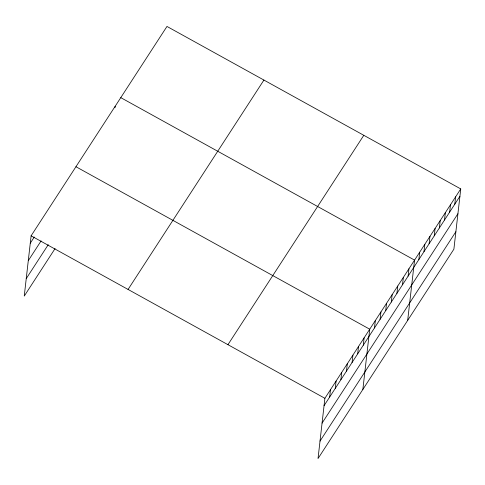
<?xml version="1.0" encoding="UTF-8"?>
<svg xmlns="http://www.w3.org/2000/svg" width="485" height="485" viewBox="0 0 485 485"><rect width="100%" height="100%" fill="white"/><g stroke="black" fill="none" stroke-linecap="round" stroke-linejoin="round"><path stroke-width="0.73" d="M460.75 188.926L324.895 398.3L318.027 458.555L453.887 249.181L460.75 188.926L166.973 26.445L31.113 235.819L24.25 296.074L55.072 248.569M115.006 107.743L115.175 106.27M329.654 397.039L330.497 389.667M335.262 388.4L336.099 381.028M340.864 379.767L341.707 372.389M346.472 371.128L347.308 363.756M352.074 362.489L352.916 355.117M357.675 353.856L358.518 346.484M363.283 345.217L364.12 337.845M362.859 389.461L369.728 329.206L75.945 166.725M374.493 327.945L375.329 320.573M380.094 319.306L380.931 311.934M385.696 310.673L386.539 303.295M391.304 302.034L392.141 294.662M396.906 293.395L397.748 286.023M402.508 284.762L403.35 277.39M408.115 276.123L408.952 268.751M407.691 320.367L414.56 260.112L120.783 97.637M418.852 259.578L419.689 252.206M423.981 251.666L424.824 244.294M429.116 243.755L429.959 236.383M434.251 235.849L435.087 228.477M439.38 227.938L440.222 220.566M444.515 220.026L445.351 212.654M449.643 212.121L450.486 204.749M454.778 204.209L455.615 196.837M30.276 243.191L34.277 237.026M28.288 260.645L41.098 240.906M26.238 278.62L48.251 244.695M128.064 289.442L263.919 80.067M227.944 344.683L363.805 135.309M324.053 405.672L459.907 196.298M322.064 423.126L457.919 213.752M320.015 441.101L455.876 231.727M31.113 235.819L324.895 398.3"/></g></svg>
